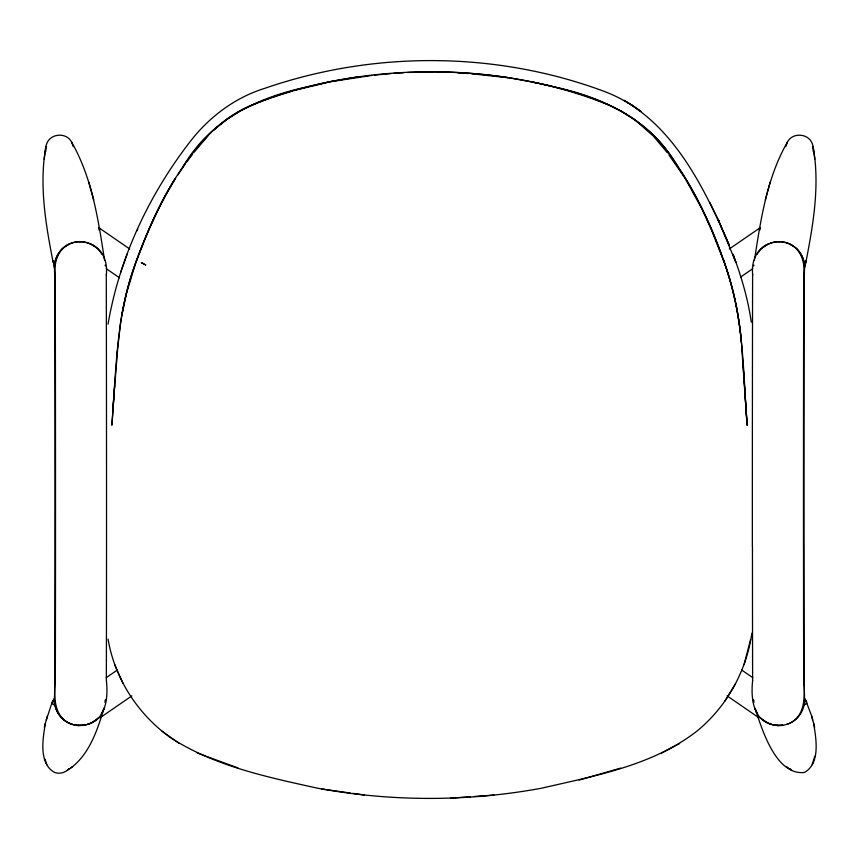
<?xml version="1.0" encoding="UTF-8"?>
<svg xmlns="http://www.w3.org/2000/svg" width="859" height="859" viewBox="0 0 859 859"><rect width="100%" height="100%" fill="white"/><g stroke="black" fill="none" stroke-linecap="round" stroke-linejoin="round"><path stroke-width="1.29" d="M55.33 680.307C53.838 696.037 53.462 718.758 72.296 724.362M752.72 274.816C751.131 262.822 755.909 249.4 767.613 244.278M803.734 274.816C805.259 263.133 801.393 249.69 790.012 244.278M80.231 241.69L79.908 241.69A25.512 25.512 89.9 0 0 54.407 266.913L54.407 267.493A25.158 0.655 -90 0 1 54.804 288.892A2688.283 70.374 90 0 1 54.804 672.844A36.142 0.945 90 0 1 54.407 699.967L54.289 704.863L52.882 704.337L52.227 702.898L53.795 698.925M95.231 246.801A25.512 25.512 -89.9 0 0 79.908 241.69A25.416 25.416 89.9 0 0 57.854 254.608A25.985 25.974 -90 0 0 54.407 267.493L53.269 260.739M111.863 425.194C116.115 372.527 116.029 318.431 133.864 268.051C146.492 231.833 162.297 196.389 184.266 164.799C210.208 120.936 256.229 97.926 304.537 87.5L329.631 81.723L357.688 76.923M111.917 424.818L114.655 385.24M112.819 409.507L117.468 351.503M759.893 230.083L760.14 227.742M45.914 146.502C38.934 185.179 45.763 224.5 53.172 262.543M117.307 352.265L120.002 327.483M45.42 723.128C42.961 738.117 38.215 763.576 54.675 772.477C58.229 773.734 62.288 773.347 65.542 771.479C88.005 758.4 96.788 732.083 103.875 708.707A25.523 25.512 -88.2 0 1 101.996 712.755M44.206 159.13L45.72 148.038M753.708 265.946L753.826 265.087M119.809 328.256C122.805 304.773 128.625 281.28 136.989 259.268L136.667 260.009C147.136 231.984 159.098 204.356 174.946 178.908M757.004 712.755A25.523 25.512 88.2 0 1 755.136 708.707C761.793 728.174 775.441 775.548 804.325 772.477C820.785 763.576 816.039 738.117 813.58 723.128M813.129 151.324L813.312 148.832A14.163 14.163 0 0 0 812.442 144.151C809.092 133.349 792.589 131.91 787.435 142.036C766.754 178.114 760.677 219.99 754.417 260.417M108.051 324.165C119.24 258.087 148.865 195.165 189.656 142.24C208.758 117.339 234.69 97.604 264.819 88.327C374.03 50.477 497.103 51.1 605.423 91.849C670.02 116.727 703.328 185.555 729.237 245.159L718.081 219.389L718.886 221.064L709.792 202.402M804.196 288.892A25.158 0.655 90 0 1 804.593 267.493L805.828 262.543C813.237 224.5 820.066 185.179 813.086 146.502M121.817 315.092L126.713 292.479L136.076 261.608M785.749 146.61L787.435 142.036M812.786 762.481L812.195 764.682M108.073 639.139C114.687 678.707 138.084 714.516 170.597 737.72C214.482 766.056 267.149 777.073 317.508 788.197C391.178 801.769 467.296 801.812 540.977 788.326C594.396 775.978 652.045 765.713 696.488 731.492C726.499 707.107 746.321 671.48 751.861 633.223M744.077 664.716L750.573 639.493M46.3 720.025L52.528 701.051M770.158 182.151L765.305 199.803M44.303 727.326L47.438 715.74M812.625 763.275L814.697 756.296M120.593 272.55L127.261 253.802M136.441 260.406L136.989 259.268M139.351 253.502C149.241 227.495 160.848 202.048 175.59 178.404M138.664 255.402L137.268 258.892M137 230.835L137.741 229.138M724.728 701.277L735.615 683.635M177.749 175.172L184.932 164.402M182.827 166.871C199.256 142.959 219.281 120.185 246.018 107.665C280.388 92.493 317.1 83.098 354.176 77.439A516.216 513.027 0 0 1 429.661 71.802C472.225 71.984 514.874 76.741 556.138 87.393L556.557 87.5C606.722 98.216 652.647 122.343 678.825 168.042C701.631 202.52 718.156 240.95 730.075 280.431C743.873 327.172 743.346 376.532 747.115 424.711M186.424 162.308L192.641 154.137M194.198 152.097L207.857 135.969M69.021 768.569L67.174 770.373M213.29 130.514L226.926 119.315L240.477 110.682M70.159 768.311L72.639 766.572M106.248 677.654L117.372 670.009M729.302 248.96L760.451 227.538M99.869 717.909L131.899 695.865M740.533 277.103L752.752 268.684M68.988 244.278C57.607 249.679 53.741 263.133 55.266 274.816M661.312 753.257L679.619 743.54M241.669 110.081C257.947 101.877 275.395 96.24 292.79 90.914M786.704 724.362C805.388 718.8 805.291 696.005 803.67 680.307M87.672 724.362C106.656 719.176 108.245 696.52 106.344 680.307A1656.41 43.358 -90 0 0 106.527 545.959A3001.4 78.566 -90 0 0 106.28 274.805M579.127 780.058L620.692 768.096M293.961 90.56L329.867 81.83L371.754 75.431M374.309 75.13L390.92 73.606M97.829 718.188A25.512 25.502 -90 0 1 83.677 725.264L77.986 725.479M83.677 725.264L76.14 725.264A25.512 25.502 90 0 1 54.407 700.106L54.407 699.956M450.857 798.097L470.474 796.733M474.393 796.465L494 795.09M393.486 73.423L403.73 72.725M407.574 72.457L433.194 71.963M79.586 241.69L79.908 241.69A25.416 25.416 -89.4 0 1 96.305 247.725M778.769 241.69L779.414 241.69M778.125 725.533L782.86 725.264L775.323 725.264L778.125 725.533L777.159 725.479M457.6 72.65L467.865 73.445M471.709 73.745L507.422 77.675M76.14 725.264L78.942 725.533M321.653 788.949L350.204 792.997M352.791 793.362L364.474 795.026M507.465 77.525C568.744 88.294 638.645 102.726 673.542 160.429L674.68 162.029C695.908 192.072 711.102 225.853 723.589 260.32L723.01 259.225M531.764 81.949C558.071 87.242 583.895 94.909 608.752 105.045M771.328 724.362C752.183 719.155 750.884 696.531 752.656 680.307M197.216 752.999L237.814 767.882M609.815 105.517L621.057 110.897L634.543 119.541M91.387 244.278C103.091 249.4 107.869 262.822 106.28 274.816M98.549 227.538L129.698 248.96M741.628 670.009L752.752 677.654M106.248 268.684L119.487 277.79M727.101 695.865L759.131 717.909M786.361 766.572L788.841 768.311M162.061 731.192L178.919 743.26M635.574 120.346L653.474 136.216L667.411 152.838M791.601 770.19L789.979 768.569M805.205 698.925L811.562 715.74L814.697 727.326M668.925 154.91L685.042 178.178L701.943 208.941M104.583 260.417C98.323 219.99 92.246 178.114 71.565 142.036C66.422 131.91 49.908 133.349 46.558 144.151A14.173 14.173 0 0 0 45.688 148.832L45.871 151.324M71.565 142.036L73.251 146.61M702.426 209.95L711.81 230.717L722.344 257.636M718.081 219.389L735.927 262.553L732.931 254.081C741.242 276.093 747.985 298.792 751.281 322.136M114.548 664.361L122.987 683.292M45.097 759.216L46.805 764.682M98.86 227.742L99.107 230.083M93.695 199.803L88.842 182.151M811.562 715.74L812.7 720.025M46.375 763.275L46.214 762.481M806.472 701.051L806.676 703.381L804.711 704.863L804.593 699.956A36.142 0.945 -90 0 1 804.196 672.844M105.174 265.087L105.292 265.946M813.28 148.038L814.794 159.13M741.328 341.936C739.212 314.469 732.62 284.533 723.418 259.783C733.446 288.28 739.62 318.002 741.897 348.131M741.736 347.369L747.137 424.84M742.906 361.972L747.105 425.409M805.731 260.739L805.828 262.543M429.661 71.769A516.023 512.812 0.1 0 1 507.465 77.493M96.938 248.208A25.512 25.512 -89.9 0 1 101.856 254.21M762.695 247.725A25.416 25.416 -88.9 0 1 779.092 241.669A25.416 25.416 -89.9 0 1 801.146 254.608A25.985 25.974 -90 0 1 804.593 267.493L804.593 266.913A25.512 25.512 -89.9 0 0 779.092 241.69A25.512 25.502 89.9 0 0 763.769 246.801M804.561 699.956A25.523 25.512 -89.9 0 1 779.092 725.565A25.523 25.512 88.2 0 1 762.695 719.563M775.258 725.286A25.523 25.512 -89.9 0 1 761.106 718.188M757.713 714.033A25.523 25.512 -89.9 0 1 754.803 708.009M753.676 702.769A25.523 25.512 -89.9 0 1 753.536 700.096M753.708 702.19A25.523 25.512 88.2 0 1 753.622 699.956M757.144 254.21A25.512 25.502 89.9 0 1 762.062 248.208M54.439 699.956A25.523 25.512 89.5 0 0 79.908 725.565A25.523 25.512 -88.2 0 0 96.305 719.563M105.378 699.956A25.523 25.512 -88.2 0 1 105.292 702.19M752.355 546.002A3001.4 78.717 90 0 1 752.602 274.45M752.624 680.403A1656.399 43.412 -90 0 1 752.452 545.97M803.691 680.221A1656.463 43.358 90 0 1 803.509 545.948M804.153 672.951A2688.283 70.406 -90 0 1 804.153 288.785M803.476 545.959A3001.4 78.556 -90 0 1 803.723 274.773M55.266 274.816A3001.4 78.566 -90 0 1 55.513 545.959A1656.463 43.358 90 0 1 55.33 680.285M105.41 700.106A25.512 25.502 -90 0 1 105.26 702.78M104.132 708.02A25.512 25.502 -90 0 1 101.222 714.044M145.676 264.937L141.391 262.661L145.676 264.937M625.277 101.029L624.149 100.32L633.566 106.194L625.277 101.029M639.601 110.5L632.331 105.367L640.889 111.434L639.601 110.5"/></g></svg>
